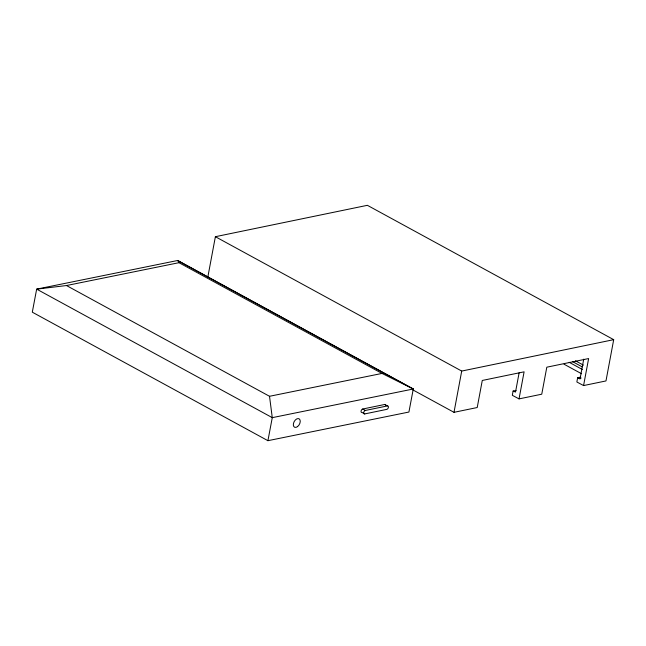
<?xml version="1.0" encoding="UTF-8"?>
<svg xmlns="http://www.w3.org/2000/svg" width="646" height="646" viewBox="0 0 646 646"><rect width="100%" height="100%" fill="white"/><g stroke="black" fill="none" stroke-linecap="round" stroke-linejoin="round"><path stroke-width="0.97" d="M207.842 276.989L215.384 236.702L367.372 205.315L613.7 339.667L605.98 380.938L583.572 385.565L576.854 381.98L577.653 377.716L580.52 377.119M412.342 389.611L453.993 412.326L461.712 371.062L613.7 339.667M516.073 390.434L513.11 391.048L512.31 395.312L519.037 398.889L541.752 394.197L546.807 367.194L588.627 358.554L583.572 385.565M519.118 372.815L515.516 392.065L513.11 391.048M519.037 398.889L524.1 371.83L482.279 380.462L477.216 407.529L453.993 412.326M583.726 359.152L580.019 378.96L577.653 377.716M267.92 440.685L272.273 417.655L269.519 396.289L66.481 285.54L36.66 289.133L272.273 417.655L413.279 388.997L408.918 412.043L267.92 440.685L32.3 312.18L36.66 289.142L177.658 260.491L413.279 388.997L382.02 373.428L178.974 262.688L177.658 260.491L413.279 389.005M362.737 409.015L384.725 404.477L387.382 405.922A1.89 1.171 -61.4 0 1 388.391 407.376A1.89 1.171 -61.4 0 1 386.736 409.386L364.74 413.925L362.091 412.479A1.89 1.171 -61.4 0 1 361.082 411.026A1.89 1.171 -61.4 0 1 362.737 409.015L365.386 410.46L387.382 405.922M66.481 285.54L178.974 262.688M269.519 396.289L382.02 373.428M575.489 360.815L583.451 365.143M572.558 361.615L582.207 366.88M569.199 362.309L582.361 369.488M564.015 364.183L581.562 373.751M215.384 236.702L461.712 371.062M364.74 413.925A1.89 1.171 -61.4 0 1 363.738 412.471A1.89 1.171 -61.4 0 1 365.386 410.46M384.725 404.477A1.89 1.171 -61.4 0 1 385.759 405.308M578.961 378.394L580.915 378.023L578.961 378.394M297.572 426.586A4.78 2.964 -61.4 0 0 299.316 418.947A4.78 2.964 -61.4 0 0 293.47 423.445A4.78 2.964 -61.4 0 0 297.572 426.586"/></g></svg>
